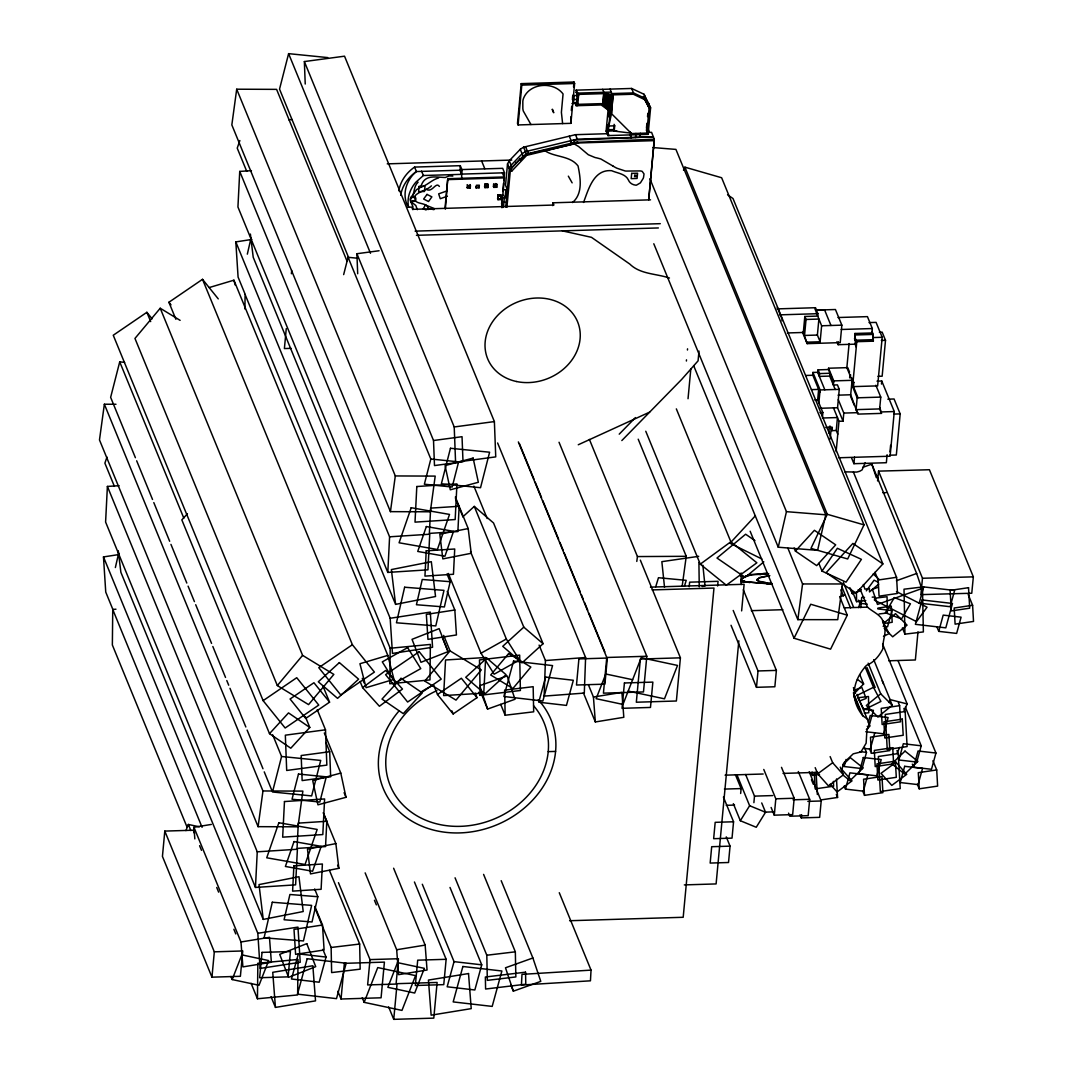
<?xml version="1.0" encoding="UTF-8"?>
<svg xmlns="http://www.w3.org/2000/svg" width="1073" height="1073" viewBox="0 0 1073 1073"><rect width="100%" height="100%" fill="white"/><g stroke="black" fill="none" stroke-linecap="round" stroke-linejoin="round"><path stroke-width="1.5" d="M115.964 609.196L112.745 609.491L112.357 644.994L187.118 827.283M244.926 308.997L245.087 294.485L390.183 648.253L389.794 683.756L429.978 679.92L430.367 644.43L390.183 648.253M257.453 998.762L257.842 963.272L298.026 959.45L297.637 994.939L257.453 998.762L251.109 983.324M539.102 645.101L545.433 660.539L544.132 696.109L584.302 693.078L585.603 657.508L497.617 442.975M107.394 486.431L105.597 522.041L255.454 887.438L295.612 884.849L297.395 849.239L257.252 851.828L107.394 486.431L119.103 485.68M239.735 171.412L237.938 207.022L387.809 572.419L427.953 569.83L429.75 534.22L389.593 536.808L239.735 171.412L251.444 170.661M255.454 887.438L257.252 851.828M326.809 821.288L325.535 846.57L297.033 848.408L298.307 823.125L326.809 821.288L323.644 813.575M387.809 572.419L389.593 536.808M591.035 970.126L590.445 980.816L521.411 985.054L521.988 974.364L591.035 970.126L559.274 892.709M412.81 209.624L412.917 206.579L410.651 201.442C407.7 195.501 418.926 195.152 415.063 201.295L410.651 201.442L415.828 205.52L417.303 209.678M647.099 132.489L651.593 132.355L654.262 139.208L648.696 199.913L654.262 140.643L571.466 143.178L570.487 140.791M164.799 831.092L162.439 856.415L211.958 977.168L240.392 976.296L242.753 950.96L214.318 951.831L164.799 831.092L193.234 830.22L194.508 833.319M211.958 977.168L214.318 951.831M286.263 328.62L284.399 348.564L291.065 348.363M291.387 273.749L291.695 270.423M341.04 999.017L344.366 963.339L384.416 962.119L381.076 997.796L341.04 999.017L337.861 991.264M370.011 959.597L367.637 984.934L396.071 984.075L398.445 958.739L370.011 959.597L338.451 882.663M445 208.256L447.763 178.695L504.082 176.978M445.362 209.141L447.763 178.695M460.049 168.313L460.29 165.685L414.594 167.08A36.576 30.943 -22.3 0 0 398.874 190.86M459.901 169.963L461.698 174.349L461.685 179.178M503.787 180.559L504.511 172.793L461.766 174.094L462.128 170.151L460.29 165.685M467.52 185.549L467.278 188.177L470.229 188.083L470.47 185.455L467.52 185.549L467.157 184.65M470.229 188.083L470.108 184.569M393.737 1019.35L397.077 983.673L437.127 982.452L433.787 1018.129L393.737 1019.35L388.654 1006.943M476.117 187.909L476.372 185.28L479.323 185.186L479.068 187.815L476.117 187.909L475.755 187.01L478.706 186.93L479.068 187.815M484.607 186.742L484.848 184.113L487.799 184.033L487.92 187.547L484.969 187.641L484.607 186.742L487.544 186.648L487.799 184.033M484.969 187.641L484.848 184.113M493.446 186.474L493.687 183.845L493.808 187.373L496.759 187.279L496.638 183.765L496.397 186.38L493.446 186.474L493.808 187.373M501.668 207.612L502.419 199.551L497.993 199.685L497.631 198.787L498.006 194.843L500.943 194.763M497.993 199.685L498.006 194.843M497.939 195.916L500.89 195.823L500.715 197.794L506.604 197.62M501.601 203.964L502.486 194.602L502.794 195.608L498.368 195.742M502.727 191.49L503.478 183.429M502.794 195.608L504.444 177.877L502.285 172.605M503.452 207.33L504.484 196.305M608.096 133.682L575.504 134.675L523.584 147.175L520.244 149.308L509.273 160.735L507.516 163.901L505.517 185.267L507.341 189.733L502.915 189.867M505.128 197.66L505.866 189.773M505.718 207.076L509.34 168.367L511.11 165.202L522.082 153.774L525.421 151.642L577.328 139.141L653.43 136.821L573.465 140.067L574.444 142.454L654.262 139.208M506.899 207.357L510.319 170.755L512.089 167.589L523.061 156.148L526.4 154.029L574.444 142.454M521.21 83.627L517.481 123.449L518.098 124.937L570.903 123.341L574.618 83.506L574.015 82.017L521.21 83.627L521.813 85.116L518.098 124.937M446.14 959.302L443.766 984.638L415.331 985.497L417.705 960.174L446.14 959.302L414.433 881.993M552.099 109.392L553.722 112.745L552.541 109.379M552.743 205.627L552.997 202.797L650.52 199.833M570.756 116.863L570.903 123.341M571.319 110.465L571.708 106.281M572.459 98.609L572.767 95.296M573.545 86.993L574.015 82.017M573.438 103.451L574.176 95.564M577.126 95.484L576.121 90.145L631.648 88.455L644.055 94.29L650.6 107.837L648.119 134.366L607.948 135.587L606.111 131.121L608.109 109.701M607.948 135.587L610.094 112.517L609.491 111.029L601.229 104.953L576.174 105.717L577.341 93.123L576.121 90.145M577.65 105.664L578.696 94.397L603.764 93.633L602.798 104.792L611.476 112.303L613.126 94.625L603.817 93.78M602.798 104.792L603.764 93.633M604.166 105.811L605.293 93.74M604.26 106.039L605.387 93.955M605.641 107.045L606.862 93.914M605.722 107.273L606.956 94.142M607.103 108.293L608.431 94.089M607.197 108.507L608.525 94.317M608.565 109.526L610 94.276M608.659 109.741L610.094 94.491M607.828 128.452L608.203 124.508L608.807 125.997L614.708 125.823L614.212 131.067L631.326 133.173L631.098 137.733M608.901 116.944L609.612 109.379M610.041 110.76L611.556 94.451M610.135 110.988L611.65 94.679M613.126 94.625L611.449 113.845L608.807 125.997M614.212 131.067L613.971 125.635M635.524 137.545L635.9 133.428M639.951 137.371L640.326 133.293M646.442 128.237L646.912 123.261M647.529 116.635L647.837 113.322M648.454 106.683L648.763 103.37M643.572 96.53L649.125 107.89L646.764 133.092L631.487 133.562L611.288 113.456M518.353 441.915L606.768 657.481L603.428 693.158L643.478 691.937L646.804 656.26L559.033 442.25M686.385 361.024L686.492 359.844M687.444 350.013L687.552 348.832M688.034 398.727L690.811 369.072M698.992 351.086L698.08 360.836L681.704 379.386L621.83 440.56M680.416 657.829L676.379 701.004L636.329 702.225L640.366 659.05L680.416 657.829L640.34 560.133M689.201 586.797L689.631 582.17L718.065 581.311L717.622 585.979M738.841 640.836L716.107 883.924L684.333 884.903M741.631 610.886L744.125 584.275L650.466 587.132M730.056 846.141L728.527 862.504L710.165 863.068L711.694 846.704L730.056 846.141L726.26 836.886M733.556 821.77L732.027 838.134L713.652 838.697L715.181 822.334L733.556 821.77L723.43 797.078M781.989 320.814L782.15 319.204L777.254 307.294M740.652 793.484L741.108 788.575L735.407 774.679M743.307 589.734L776.383 670.397L774.854 686.76L756.478 687.324L758.021 670.96L733.208 610.457M753.89 802.671L754.493 796.126L745.641 774.545M816.768 310.084L835.438 309.52L841.849 325.159L840.226 342.636L807.164 343.642L803.328 332.469L804.817 316.481L817.653 316.092L817.881 313.692L815.44 307.723L777.107 308.89M804.817 316.481L806.038 319.459L804.549 335.447L817.385 335.058L820.134 341.764L807.298 342.153M815.239 309.856L815.44 307.723M824.842 389.807L817.666 372.304L812.918 372.438L812.69 374.879L819.866 392.383M817.385 335.058L818.887 319.07L806.038 319.459M781.506 767.343L794.181 798.245L792.652 814.608L774.277 815.172L775.819 798.808L763.775 769.448M820.134 341.764L821.623 325.776L815.856 311.344M817.814 372.666L818.082 369.85L828.436 369.541L833.627 382.203M818.082 369.85L819.598 373.578L819.343 376.395L829.697 376.087L835.196 389.486M822.481 416.659L822.857 412.569L817.666 399.907L818.645 389.405L811.456 389.62M818.887 402.885L820.094 389.942L812.918 372.438M828.436 369.541L828.557 368.227L847.724 367.637L849.561 372.103M829.697 376.087L829.966 373.256L819.598 373.578M828.799 433.009L829.416 426.343M828.557 368.227L833.748 380.888L833.359 385.019L837.436 384.899L839.26 389.365L837.544 407.753L843.043 421.153L838.979 421.287L833.48 407.874M856.281 347.156L855.06 344.178L838.147 344.688L838.429 341.804M830.194 438.991L831.226 427.953M837.758 434.23L836.243 430.501L832.018 430.635L832.326 427.255L825.767 427.456M836.243 430.501L837.45 417.558L822.347 418.014M809.203 771.755L821.194 800.981L819.665 817.344L801.29 817.908L801.598 814.622M836.149 451.559L838.979 421.287M849.119 343.521L846.852 367.663L852.968 382.565L853.826 382.538L853.451 386.615L877.647 385.878L882.194 337.284L876.078 322.383L869.009 322.597M843.043 421.153L843.807 413.078L838.308 399.679M798.299 771.527L809.699 799.305L808.17 815.668L789.795 816.231L788.534 813.133M849.655 377.844L849.91 375.107L850.782 375.094M856.174 340.195L856.79 341.683L873.355 341.174L872.751 339.685L855.06 340.221L854.94 333.475L871.906 332.965L872.523 334.454M855.06 340.221L854.94 333.475M855.06 344.178L855.57 338.692L854.443 338.733M879.793 407.458L881.483 413.387L857.89 414.111L850.701 394.77L852.056 380.325L833.748 380.888M852.968 382.565L856.79 341.683M857.287 412.622L856.066 409.645L857.166 397.815L851.667 384.416M887.103 454.764L886.352 462.718L853.92 463.697L854.537 457.085M871.906 332.965L872.322 328.539L867.44 316.629L837.959 317.528M872.751 339.685L873.234 334.427L872.014 331.45M873.355 341.174L873.087 336.05M881.47 384.08L881.751 381.009L877.003 381.156M879.364 332.228L882.154 332.134L885.507 340.329L882.154 376.194L877.982 376.328M860.761 607.653L861.713 597.446L864.516 597.366M881.483 413.387L879.645 408.92L880.759 397.104L875.863 385.234M889.986 451.894L890.603 445.295M881.751 381.009L894.278 411.549L890.107 456.213L838.791 457.769M887.827 399.169L894.064 398.982L900.18 413.883L896.331 455.006L889.678 455.207M917.992 631.863L915.363 659.975L888.726 660.794M410.664 199.833L410.919 197.231M428.087 209.611C429.146 200.906 412.327 205.989 415.331 197.11M877.58 480.945L878.546 471.127L929.419 469.733L973.345 576.858L971.762 593.235L920.889 594.63L922.485 578.253L878.546 471.127M756.881 580.198L759.416 577.623L768.63 575.678M802.564 583.953L842.479 583.967L837.745 619.671L797.843 619.644L802.564 583.953L787.958 548.316M104.363 404.226L99.481 439.93L258.097 826.666L297.986 826.814L302.854 791.109L262.965 790.962L104.363 404.226L115.991 404.266M236.704 89.207L231.835 124.911L390.438 511.647L430.327 511.794L435.195 476.104L395.307 475.943L236.704 89.207L276.593 89.367L347.008 261.074M258.097 826.666L262.965 790.962M390.438 511.647L395.307 475.943M636.785 561.434L637.442 556.565L589.412 439.434M682.16 586.274L686.251 556.31L638.207 439.192M115.361 567.55L118.701 553.011M247.327 254.153L251.055 237.991M317.836 896.72L312.028 921.975L284.09 919.749L289.911 894.493L317.836 896.72L314.671 888.994M450.177 581.7L444.37 606.956L416.431 604.729L422.252 579.474L450.177 581.7L447.012 573.975M652.974 147.564L675.923 149.402L825.781 514.799L817.599 550.355L778.247 547.217L786.442 511.66L649.916 178.775M124.616 362.366L119.72 361.869L110.64 397.345L135.399 457.702M327.761 57.593L288.61 53.65L279.53 89.126L348.712 257.815M343.655 274.608L348.081 257.292L357.899 258.271M281.582 756.492L272.488 791.981L311.639 795.925L320.72 760.435L281.582 756.492L272.69 734.831M430.823 459.029L424.371 484.218L452.176 487.021L458.614 461.846L430.823 459.029L348.081 257.292M326.044 957.062L319.164 982.211L291.467 979.005L298.361 953.87L326.044 957.062L322.879 949.35M422.306 884.259L454.04 961.636L447.159 986.784L474.843 989.977L481.737 964.828L450.003 887.451M858.668 607.613L859.849 603.281L858.574 600.196M846.087 759.456L844.156 766.538L862.048 768.603L866.488 752.361L864.583 747.72M845.47 789.111L849.923 772.855L867.816 774.921L863.363 791.177L845.47 789.111L844.21 786.026M868.258 722.679L870.23 715.49L888.122 717.555L883.669 733.798L865.777 731.732M874.723 732.886L870.283 749.128L863.778 748.377M938.754 631.367L943.194 615.111L961.086 617.176L956.633 633.419L938.754 631.367L936.85 626.739M913.606 767.222L918.045 750.979L935.938 753.045L931.485 769.287L913.606 767.222L912.332 764.15M921.224 745.802L916.771 762.058L898.879 759.992L903.332 743.737L921.224 745.802L905.357 707.107M583.524 202.462C588.554 189.277 593.664 169.145 611.61 170.687C617.297 173.182 625.519 173.772 628.389 179.969C629.569 182.947 632.413 184.784 635.538 185.133A3.326 2.817 -22.3 0 0 636.504 185.133L640.407 182.866L643.237 178.346A27.952 23.646 -22.3 0 0 643.559 177.26L644.028 173.947L642.191 171.385A2.414 2.039 -22.3 0 0 641.694 171.211L641.171 171.076A28.019 23.713 -22.3 0 0 640.246 170.929L626.256 171.063A24.143 20.427 -22.3 0 1 625.13 170.956L617.082 168.287A39.701 33.598 -22.3 0 1 613.206 166.181M655.737 586.73L658.46 577.717L686.21 580.345L684.44 586.207M106.992 457.071L104.886 463.16L114.409 486.377M239.869 140.523L237.227 148.141L246.75 171.358M185.924 830.623L188.338 824.453L199.39 826.814M232.17 979.555L241.814 954.863L268.666 960.576L259.022 985.269L232.17 979.555L230.91 976.484M364.149 1002.343L377.736 967.564L415.559 975.625L401.973 1010.404L364.149 1002.343L362.245 997.702M431.426 185.87C426.558 190.806 418.255 191.101 414.379 196.721L415.439 197.365L411.026 197.499L416.525 189.666L420.737 187.212C424.103 174.336 434.042 177.058 445 177.488A1.703 1.435 -22.3 0 0 446.1 177.166L449.372 175.905L452.833 176.066M888.833 702.466L890.107 699.596L873.717 659.654M904.016 711.131L907.168 703.955L882.596 644.041M897.095 753.166L899.63 747.438M412.448 196.118C414.795 191.584 413.776 186.031 418.094 182.182M683.488 170.124L684.909 167.16L721.633 177.742L864.006 524.871L847.683 558.966L810.96 548.383L827.283 514.289L684.909 167.16M794.033 638.234L810.732 604.247L847.281 615.178L830.582 649.165L794.033 638.234L750.148 531.229M841.822 770.052L843.445 763.668A24.759 20.95 -22.3 0 1 844.505 762.098L853.236 753.836L860.975 751.945L866.126 743.2L866.877 730.82L869.251 723.953L857.019 694.352M761.723 802.953L765.545 812.248L756.25 827.27L740.33 820.724L749.625 805.716L736.896 774.693M822.012 571.104L837.369 548.29L861.418 559.341L846.06 582.156L822.012 571.104L818.847 563.379M866.313 590.847L874.106 580.171L878.452 582.384M757.042 579.38L758.49 581.284M865.24 462.651L862.115 469.853L859.768 471.248L856.777 472.066L844.733 471.838M160.226 308.246L134.957 338.438L277.33 685.567L308.568 704.612L333.837 674.407L302.599 655.362L160.226 308.246L180.116 320.358M277.33 685.567L302.599 655.362M450.03 650.882L424.76 681.073L456.012 700.119L481.281 669.928L450.03 650.882L443.686 635.404M751.516 574.793L745.319 576.228L741 579.621L745.413 576.456L751.516 574.793L768.764 573.881M187.426 513.779L181.833 519.882L269.511 733.664L290.796 748.216L309.789 727.467L305.349 716.616M269.511 733.664L288.516 712.901L309.789 727.467M795.401 551.066L814.407 530.303L835.693 544.856L816.687 565.619L795.401 551.066L794.141 547.968M882.878 563.929L856.106 593.154L826.13 572.66L852.901 543.421L882.878 563.929L733.007 198.532L727.561 194.803M755.405 515.751L730.002 543.22L761.924 559.02M509.34 168.367L510.775 168.756L519.962 159.032M544.319 150.3L526.307 154.458L520.579 160.521L519.815 158.67M507.516 163.901L510.319 170.755L511.754 171.143L526.669 155.357L578.709 142.816M572.472 202.556C583.135 193.663 580.439 177.796 578.065 166.007C569.924 155.156 553.896 157.543 544.132 150.166M416.311 171.372L412.77 174.993A34.443 29.145 -22.3 0 0 407.364 205.305M619.215 434.163L635.444 417.571M859.822 674.729L863.617 683.984L854.028 693.762L855.221 692.97L853.411 687.592M757.35 579.259L759.764 577.77L769.824 575.664M866.407 729.466L870.082 725.898L869.304 725.281M842.922 764.767L850.285 757.645L863.175 767.946L849.99 780.675L843.123 775.189M463.134 516.556L474.279 506.402L493.54 522.98L543.059 643.72L522.001 662.899L502.741 646.322L523.798 627.142L474.279 506.402M878.707 584.141L869.519 591.92L869.452 588.581L864.905 589.131L863.363 584.557M763.815 561.876L745.131 577.422L716.992 558.04L745.628 534.22L754.949 540.631M884.125 624.097L885.292 623.131L882.797 620.717M868.151 663.168L880.718 693.829L866.34 705.498L877.875 716.979L892.253 705.31L890.375 700.709M461.698 174.349L423.366 175.516L415.761 182.289A34.443 29.145 -22.3 0 0 408.545 207.009M362.62 687.645L385.69 670.437L402.482 689.054L379.413 706.262L362.62 687.645L360.085 681.449M840.28 767.141L843.432 774.827L828.463 785.879L817.706 773.794L832.661 762.742L830.14 756.599M700.267 564.157L730.847 541.771L756.867 562.802L726.3 585.187L700.267 564.157L645.772 431.252M741 576.121L742.503 575.825L741.832 575.745M152.111 318.829L146.867 312.31L113.255 335.245L263.126 700.642L285.15 728.004L318.761 705.082L296.738 677.707L263.126 700.642M175.892 319.285L168.904 302.264L202.515 279.329L218.262 298.884M352.387 644.725L318.775 667.661L340.798 695.022L374.41 672.087L352.387 644.725L202.515 279.329M329.572 702.158L305.711 718.441L290.072 699.006L313.933 682.736L329.572 702.158L323.228 686.707M437.502 694.513L461.363 678.243L477.002 697.665L453.141 713.947L437.502 694.513L433.707 685.258M506.335 638.998L519.48 659.975L494.157 674.206L481.012 653.229L506.335 638.998L470.47 551.549M438.656 177.917C431.628 179.835 427.537 185.253 420.737 187.212M760.006 574.699L762.621 573.827M883.481 636.343L889.101 633.58L882.475 620.972M856.616 695.626L873.489 687.324L865.24 667.205M578.267 444.759L649.661 412.126M742.449 575.678L740.29 575.799M854.309 690.261L861.767 687.297L866.139 698.402L859.473 701.058L857.743 697.785L868.473 696.498L868.795 712.727L864.302 713.263M448.058 651.619L420.965 662.309L412.032 639.334L439.125 628.644L448.058 651.619L442.358 637.724M862.652 467.399L871.812 464.126L916.664 573.492L921.761 588.594L877.473 604.421L872.376 589.318L878.344 587.199M487.598 709.065L515.013 699.261L507.127 675.883L479.711 685.687L487.598 709.065L481.884 695.143M841.473 596.226L844.625 595.099M849.91 587.736L852.351 593.691L860.559 590.754M896.411 580.734L916.664 573.492M532.892 957.988L505.477 967.792L513.363 991.17L540.779 981.366L532.892 957.988L501.185 880.678M447.2 190.846L438.656 193.864L440.265 198.72L447.387 196.198M767.866 573.384L763.292 573.626M209.141 287.577L233.914 280.187L387.796 655.402L393.952 679.357L366.081 687.672L359.938 663.731L387.796 655.402M340.785 773.096L312.726 780.621L317.943 804.817L346.002 797.306L340.785 773.096L324.328 732.98M613.206 166.181L600.8 158.965L596.964 157.946A44.717 37.837 -22.3 0 1 594.898 157.476L588.312 154.74L578.602 146.518L573.022 143.205L577.717 142.079M544.44 150.904L573.331 143.956M468.204 528.573L439.823 534.166L442.827 558.885L471.208 553.292L468.204 528.573L455.354 497.014M395.588 604.394L435.544 596.508L431.319 561.689L391.363 569.575L395.588 604.394L253.215 257.265L250.398 234.062M335.862 843.593L307.482 849.186L310.486 873.905L338.867 868.312L335.862 843.593L323.201 812.73M263.247 919.413L303.203 911.527L298.978 876.708L259.009 884.595L263.247 919.413L120.873 572.285L118.258 550.731M762.595 573.76L763.319 573.706M588.393 684.735L593.436 697.034L621.911 692.38L623.815 717.3L595.341 721.955L583.363 692.742M194.83 838.898L193.945 827.27L211.341 824.426M240.982 941.973L269.457 937.333L271.362 962.24L242.9 966.894L240.982 941.973L193.945 827.27M396.675 949.739L425.149 945.098L427.054 970.019L398.579 974.66L396.675 949.739L365.155 872.872M275.439 1007.413L315.529 1000.868L312.847 965.767L272.743 972.312L275.439 1007.413L271.026 996.656M747.988 574.846L765.814 573.411M748.082 575.061L751.435 574.578M245.073 294.109L238.085 277.075L235.819 241.908L251.86 239.44M113.362 610.671L105.744 592.081L103.477 556.927L117.923 554.701M390.17 618.263L430.3 612.093L432.567 647.26L392.45 653.43L390.17 618.263L235.819 241.908M454.831 610L426.343 614.386L427.953 639.347L456.441 634.961L454.831 610L447.2 591.411M257.828 933.282L297.959 927.112L300.225 962.266L260.095 968.45L257.828 933.282L103.477 556.927M322.49 925.02L294.002 929.392L295.612 954.366L324.1 949.981L322.49 925.02L314.858 906.43M878.157 580.024L896.572 577.301L897.484 593.449L879.069 596.172L878.157 580.024L874.978 572.285M877.875 608.096L891.274 606.124L892.186 622.273L883.307 623.574L895.526 613.662L907.061 625.143L892.682 636.812L884.232 628.402M972.607 605.279L954.192 608.002L955.104 624.151L973.519 621.428L972.607 605.279L968.195 594.536M899.63 705.658L881.215 708.368L882.14 724.516L900.542 721.807L899.63 705.658L898.369 702.587M905.156 711.52L885.265 714.457L887.25 749.504L907.128 746.567L905.156 711.52L903.895 708.462M871.397 753.326L889.812 750.604L888.9 734.455L870.485 737.178L871.397 753.326L869.506 748.713M898.235 753.554L878.358 756.492L880.343 791.539L900.22 788.601L898.235 753.554L896.988 750.496M811.295 772.359L812.556 775.417L819.504 774.398M936.716 769.945L918.3 772.667L919.212 788.816L937.628 786.093L936.716 769.945L932.933 760.717M820.993 799.908L837.557 797.467L836.511 778.985M864.489 795.361L882.905 792.652L881.979 776.503L863.577 779.213L864.489 795.361L862.598 790.747M698.697 556.324L661.853 561.662L664.522 587.28M702.144 586.448L705.028 586.019L702.855 565.243M304.356 61.563L344.527 56.185L494.385 421.582L495.739 456.883L455.582 462.248L454.214 426.96L304.356 61.563L305.228 84.029M357.685 273.763L356.907 253.724L379.091 250.747M454.214 426.96L494.385 421.582M433.519 440.507L462.034 436.698L463 461.752L434.485 465.575L433.519 440.507L356.907 253.724M325.495 729.801L285.338 735.179L286.692 770.468L326.849 765.103L325.495 729.801L317.246 709.682M329.693 751.717L301.178 755.526L302.143 780.581L330.658 776.772L329.693 751.717L325.897 742.449M857.998 589.949L861.257 589.56M874.656 598.224L887.063 596.722L887.398 612.951L879.082 613.957M852.861 592.524L856.603 601.671L865.75 600.572M904.941 634.143L923.37 631.93L922.445 586.985L904.016 589.198L904.941 634.143L902.393 627.946M480.208 695.317L520.392 690.489L519.667 655.12L479.483 659.935L480.208 695.317L478.934 692.219M505.155 715.235L533.683 711.815L533.16 686.693L504.632 690.113L505.155 715.235L500.702 704.384M331.128 947.472L359.656 944.039L360.166 969.16L331.637 972.581L331.128 947.472L314.751 907.543M486.807 955.238L515.335 951.818L515.858 976.926L487.33 980.36L486.807 955.238L455.059 877.808M545.433 660.539L585.603 657.508M288.691 119.733L292.044 119.519M427.751 208.444L433.961 209.637M521.813 85.116L574.618 83.506M575.906 92.506L577.381 92.452L578.602 95.43L572.7 95.618M577.341 93.123L611.261 92.09M650.6 107.837L645.879 98.756L633.486 92.922L611.865 93.579L610.041 89.113M613.22 94.853L633.365 94.236L644.658 99.615L649.125 107.89M572.338 99.561L578.24 99.373M571.963 103.491L577.864 103.316M577.77 104.349L601.363 103.638L602.731 104.644M607.707 129.766L613.608 129.578M606.111 131.121L616.734 130.799M387.246 163.861L511.754 160.065M461.578 169.574L502.687 168.327L504.511 172.793M400.712 195.326A36.576 30.943 -22.3 0 1 416.418 171.546L462.128 170.151M448.125 179.593L504.444 177.877M485.211 185.012L488.161 184.918M494.063 184.744L497.014 184.65M466.916 187.279L469.853 187.198M497.631 198.787L502.057 198.653M502.03 202.167L504.981 202.073M406.801 207.25L411.75 207.102L412.662 209.342L553.923 205.037L552.997 202.797M415.103 231.138L660.284 223.667M416.445 235.322L658.379 227.945M779.548 314.858L817.881 313.692M821.623 325.776L841.849 325.159M841.205 329.491L872.322 328.539M787.394 332.952L803.328 332.469M855.543 334.964L873.234 334.427M873.704 337.539L882.194 337.284M881.335 340.463L885.507 340.329M805.649 375.47L812.851 375.255M820.094 389.942L839.26 389.365M838.053 395.159L850.701 394.77M857.166 397.815L880.759 397.104M814.796 400.001L817.666 399.907M819.893 408.29L837.544 407.753M856.066 409.645L879.645 408.92M819.987 412.662L822.857 412.569M843.807 413.078L858.024 412.649M881.617 411.938L894.278 411.549M893.943 414.071L900.18 413.883M882.864 492.735L886.191 492.628M741.054 582.062L749.249 582.277L745.681 581.781M652.169 589.922L713.974 588.044L683.193 917.281L569.615 920.728M872.201 597.138L874.763 597.057L874.468 600.169L916.516 621.643L927.045 607.197L896.465 591.585M751.301 610.671L782.834 609.705M844.25 607.841L867.494 607.13C873.167 612.455 883.267 615.419 883.763 624.794C887.116 631.903 882.73 639.173 882.945 647.301A26.731 22.627 -22.3 0 1 882.703 649.192C879.163 655.952 873.757 662.618 866.447 665.367C852.74 680.604 849.36 699.14 862.813 715.798L867.064 718.856M606.768 657.481L646.804 656.26M758.021 670.96L776.383 670.397M548.223 751.636L555.586 751.408M725.08 775.175L763.171 774.009M783.049 773.405L817.827 772.345M724.409 789.084L741.108 788.575M754.493 796.126L772.694 795.576M775.819 798.808L794.181 798.245M793.001 799.814L809.699 799.305M807.835 801.383L821.194 800.981M726.22 805.34L734.562 805.085M764.539 812.14L774.465 811.845M412.019 201.107L414.956 201.027M761.495 583.229L749.826 582.143L767.249 583.725L764.969 582.237L758.705 581.258M922.485 578.253L973.345 576.858M750.014 582.599L743.83 581.325L745.735 581.928M637.442 556.565L686.251 556.31M766.202 583.578L772.024 583.497M756.921 580.185L760.18 582.009L771.849 584.235M815.44 309.856L824.56 309.856L830.971 325.495M426.357 189.371C432.285 193.18 435.893 181.176 439.38 186.461M786.442 511.66L825.781 514.799M740.987 581.056L743.857 581.392M859.849 603.281L867.225 604.139M877.821 608.914L891.998 610.55L887.559 626.793L883.119 626.283M863.752 709.199L873.409 710.313L868.956 726.569L867.252 726.367M859.983 751.61L866.488 752.361M454.04 961.636L481.737 964.828M742.047 581.217L743.924 581.553M742.368 581.164L746.339 581.861M741.376 580.6L744.89 581.499M632.614 679.719L605.789 674.005L596.132 698.697L622.984 704.425L641.211 657.695L677.519 665.434L664.482 698.818L628.201 691.092M562.386 230.869L591.464 237.321L629.797 264.065C640.326 274.42 656.287 273.535 669.458 278.041M766.833 583.068L768.161 583.994M890.107 699.596L907.168 703.955M827.283 514.289L864.006 524.871M573.022 143.205L573.787 143.5M434.283 208.551L425.485 205.023L423.191 208.792L426.129 209.973M749.625 805.716L765.545 812.248M602.369 103.705L605.91 106.321M857.394 679.343L863.617 683.984M523.798 627.142L543.059 643.72M873.234 573.881L879.176 579.487M880.718 693.829L892.253 705.31M841.245 768.818L852.016 780.889L837.047 791.954L830.167 784.229M832.661 762.742L843.432 774.827M168.904 302.264L171.009 304.866M530.961 124.548L523.289 111.002A28.019 23.713 -22.3 0 1 522.846 108.775L522.819 101.372A29.132 24.652 -22.3 0 1 523.155 99.427C528.452 83.01 553.158 80.757 563.057 93.968L561.394 112.357L562.614 123.583M568.341 176.16L572.137 182.853M873.489 687.324L880.906 701.447L864.033 709.749L860.184 702.426M852.002 378.072L853.826 382.538M836.927 341.71L838.147 344.688M851.613 382.149L858.024 397.788M850.567 396.232L854.229 405.178M876.668 475.393L877.942 478.491M802.497 332.268L807.164 343.642M851.788 458.493L853.92 463.697M853.411 472.093L896.572 577.301M830.18 426.155L832.018 430.635M898.074 660.713L935.938 753.045M859.956 588.742L867.494 607.13M644.055 94.29L645.879 98.756M843.405 582.411L853.531 607.103M643.438 96.637L644.658 99.615M882.194 680.792L883.455 683.85M841.675 586.368L850.513 607.908M840.856 589.801L843.378 595.944M917.321 784.202L919.212 788.816M631.648 88.455L633.486 92.922M647.797 128.344L649.447 132.368M839.649 596.575L847.281 615.178M866.944 667.393L875.192 687.511M646.295 129.9L648.119 134.366M630.133 131.899L631.367 134.876M629.891 134.527L631.112 137.505M853.384 692.823L862.813 715.798M853.652 694.58L859.929 709.91M853.786 696.176L858.816 708.435M602.664 89.341L603.884 92.318M610.309 109.473L611.57 112.531M614.091 124.334L614.708 125.823M653.792 243.759L778.247 547.217M607.747 132.583L608.968 135.56M693.641 365.598L797.843 619.644M574.954 102.726L576.174 105.717M771.058 583.417L771.366 584.155M770.642 583.417L770.95 584.155M770.052 583.417L770.36 584.168M769.462 583.336L769.77 584.088M769.033 583.336L769.328 584.074M768.59 583.31L768.898 584.061M575.504 134.675L577.328 139.141M569.267 136.177L571.104 140.643M836.31 794.409L837.557 797.467M676.339 408.88L730.847 541.771M742.14 575.906L740.907 576.241M815.185 767.651L817.706 773.794M811.456 779.722L813.334 784.309M731.035 625.277L756.478 687.324M800.029 814.823L801.29 817.908M525.569 146.693L528.372 153.546M523.584 147.175L526.4 154.029M526.307 154.458L526.669 155.357M520.244 149.308L523.061 156.148M515.805 162.372L516.1 163.123M509.273 160.735L512.089 167.589M510.775 168.756L511.754 171.143M771.111 807.446L774.277 815.172M500.89 195.823L502.419 199.551M495.23 183.55L496.759 187.279M501.654 204.889L502.754 207.572M481.629 160.99L484.808 168.729M486.391 183.818L487.92 187.547M733.342 803.664L740.33 820.724M459.928 169.628L461.766 174.094M421.568 171.13L423.366 175.516M414.594 167.08L416.418 171.546M519.386 443.578L533.938 479.068M535.212 482.153L541.543 497.577M542.804 500.662L558.617 539.236M559.891 542.321L563.057 550.047M564.318 553.131L580.144 591.706M581.405 594.791L583.31 599.418M584.57 602.503L587.736 610.215M588.997 613.3L604.823 651.874M473.904 486.136L487.196 518.541M288.61 53.65L370.493 253.282M455.448 498.543L463.067 517.146M448.299 573.451L481.012 653.229M475.111 693.037L477.002 697.665M451.881 710.863L453.141 713.947M483.588 874.388L515.335 951.818M510.815 984.987L513.363 991.17M362.272 678.364L364.176 683.018M393.617 868.231L425.149 945.098M344.098 792.679L346.002 797.306M146.867 312.31L150.689 321.605M374.464 900.26L376.355 904.874M337.593 865.227L338.867 868.312M329.424 870.351L359.656 944.039M119.72 361.869L183.832 518.165M136.673 460.8L152.54 499.495M153.801 502.58L169.668 541.275M170.942 544.373L186.809 583.055M188.083 586.153L194.428 601.631M195.702 604.716L211.569 643.411M212.83 646.509L225.531 677.452M226.792 680.55L228.697 685.191M229.971 688.289L245.838 726.984M247.112 730.069L262.979 768.764M264.24 771.863L271.858 790.425M112.745 609.491L202.086 827.323M199.591 845.698L201.496 850.339M216.733 887.492L218.637 892.146M233.874 929.298L235.778 933.939M188.338 824.453L190.846 830.596M871.812 464.126L876.4 477.713M850.795 589.104L852.351 593.691M233.914 280.187L235.135 284.975M593.436 697.034L595.341 721.955M833.359 781.345L833.627 786.174L815.212 788.896L814.3 772.748L816.097 772.48L817.344 794.516M812.382 772.198L812.556 775.417M856.415 592.242L856.603 601.671M741.108 572.942L741.269 584.557M698.912 562.467L699.261 586.864M533.576 705.752A83.09 70.308 -22.3 0 1 508.75 811.456A83.09 70.308 -22.3 0 1 394.167 793.47A83.09 70.308 -22.3 0 1 436.926 690.583M538.217 699.811A90.642 76.693 -22.3 0 1 525.555 806.99A90.642 76.693 -22.3 0 1 404.937 816.446A90.642 76.693 -22.3 0 1 399.236 710.702M421.112 691.924A90.642 76.693 -22.3 0 1 433.505 685.111M284.466 801.544L282.668 837.155L322.812 834.566L324.609 798.956L284.466 801.544M293.881 865.844L292.607 891.126L321.109 889.289L322.383 864.006L293.881 865.844M416.807 486.525L415.01 522.135L455.167 519.547L456.95 483.936L416.807 486.525M426.222 550.838L424.948 576.107L453.45 574.27L454.724 549L426.222 550.838M430.649 508.119L429.374 533.388L457.876 531.551L459.15 506.282L430.649 508.119M485.6 659.211L483.762 693.131L443.618 695.586L445.55 659.975L485.693 657.508L485.6 659.211M262.013 952.395L259.653 977.731L288.087 976.859L290.448 951.536L262.013 952.395M419.1 186.407L418.618 191.665L424.506 191.477L425.002 186.233L419.1 186.407M578.91 658.916L576.483 685.017L604.904 684.158L607.345 658.044L578.91 658.916M631.675 173.383L631.179 178.641L637.08 178.453L637.577 173.209L631.675 173.383M634.693 175.275L634.572 176.589L636.048 176.535L636.168 175.221L634.693 175.275M624.419 682.978L622.045 708.314L650.479 707.442L652.853 682.106L624.419 682.978M272.287 902.245L264.092 937.802L303.444 940.941L311.626 905.384L272.287 902.245M404.628 587.226L396.447 622.783L435.786 625.921L443.981 590.365L404.628 587.226M298.482 774.035L292.03 799.237L319.834 802.027L326.272 776.839L298.482 774.035M450.459 448.273L441.379 483.762L480.53 487.705L489.61 452.216L450.459 448.273M307.186 958.726L297.503 994.148L336.493 998.641L346.19 963.232L307.186 958.726M513.565 661.089L503.867 696.498L542.871 701.004L552.568 665.582L513.565 661.089M462.879 966.491L453.182 1001.914L492.185 1006.407L501.882 970.998L462.879 966.491M545.647 677.076L538.753 702.211L566.45 705.417L573.331 680.269L545.647 677.076M863.309 757.525L858.869 773.781L876.762 775.833L881.201 759.59L863.309 757.525M923.652 586.904L919.212 603.147L950.155 606.714L954.608 590.472L923.652 586.904M922.069 599.955L915.39 624.325L945.809 627.839L952.475 603.469L922.069 599.955M904.66 766.31L900.207 782.552L918.099 784.618L922.539 768.375L904.66 766.31M278.859 822.736L266.734 857.796L305.054 864.503L317.179 829.442L278.859 822.736M294.002 841.567L285.391 866.461L312.592 871.236L321.203 846.342L294.002 841.567M411.2 507.717L399.076 542.777L437.395 549.497L449.52 514.423L411.2 507.717M426.343 526.548L417.732 551.442L444.933 556.216L453.544 531.323L426.343 526.548M397.506 962.629L387.849 987.321L414.701 993.035L424.358 968.342L397.506 962.629M894.332 597.594L885.399 612.75L901.535 618.947L910.454 603.791L894.332 597.594M427.027 194.401L423.647 199.042L428.516 201.509L431.882 196.869L427.027 194.401M508.642 653.551L490.71 674.984L512.894 688.504L530.84 667.071L508.642 653.551M401.007 678.337L382.001 699.086L403.287 713.639L422.293 692.89L401.007 678.337M905.022 751.1L891.837 763.828L904.727 774.129L917.911 761.387L905.022 751.1M339.363 662.604L318.305 681.784L337.566 698.349L358.623 679.182L339.363 662.604M486.807 658.111L465.749 677.291L484.996 693.869L506.054 674.689L486.807 658.111M895.968 762.259L881.013 773.311L891.784 785.396L906.739 774.344L895.968 762.259M419.208 651.727L385.596 674.662L407.633 702.024L441.231 679.102L419.208 651.727M407.619 647.636L382.296 661.88L395.441 682.844L420.764 668.613L407.619 647.636M306.784 943.65L279.691 954.353L288.624 977.329L315.717 966.639L306.784 943.65M473.126 458.077L445.067 465.602L450.298 489.798L478.343 482.287L473.126 458.077M468.525 973.546L428.435 980.078L431.131 1015.179L471.221 1008.633L468.525 973.546M968.53 587.682L950.115 590.405L951.282 610.913L969.697 608.19L968.53 587.682M902.286 719.125L883.884 721.847L884.796 737.996L903.198 735.273L902.286 719.125M892.723 747.693L874.307 750.416L875.219 766.565L893.635 763.842L892.723 747.693M895.378 761.173L876.963 763.882L877.875 780.031L896.29 777.321L895.378 761.173M525.542 972.178L485.358 977.007L485.6 989.024L525.783 984.209L525.542 972.178M516.542 381.519A48.634 41.15 -22.3 0 0 579.5 327.962A48.634 41.15 -22.3 0 0 501.869 311.425A48.634 41.15 -22.3 0 0 516.542 381.519"/></g></svg>
